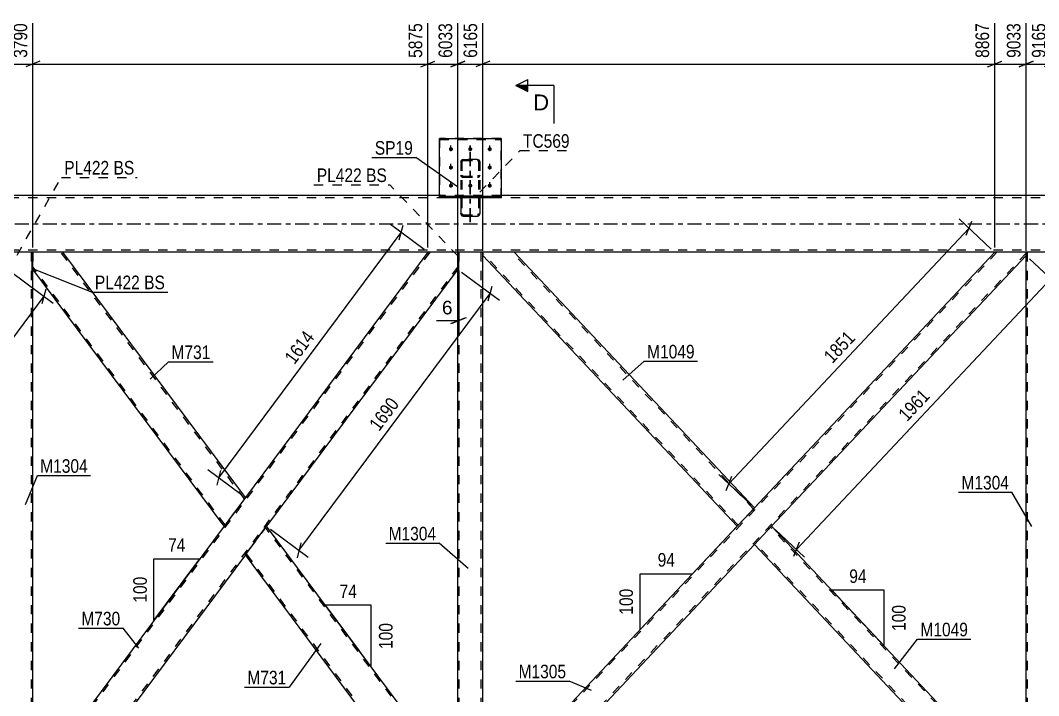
# Model space of a CAD drawing. Header units: millimetres. Extents: x 0 to 1189, y 0 to 841.
# Drawn here: x 200.1 to 415.1, y 509.3 to 651.8 of the extents above; entities that cross this region are included whole.
import ezdxf

# ---------------------------------------------------------------- set-up
doc = ezdxf.new("R2010")
doc.units = ezdxf.units.MM
doc.linetypes.add('DXK_LINE_DOT2', pattern=[3.9198, 1.9599, -1.9599])
doc.linetypes.add('DXK_LINE_DOT3', pattern=[5.9187, 2.979, -0.9799, 0.9799, -0.9799])
doc.styles.add('Arial', font='ARIAL.TTF', dxfattribs={"height": 0.2})
doc.styles.add('Arial Narrow', font='ARIALN.TTF', dxfattribs={"height": 0.2})

# ---------------------------------------------------------------- blocks, each defined once
blk = doc.blocks.new('Part-717048625-3568 - 3498')
at = {"color": 7, "linetype": 'DXK_LINE_DOT2'}
for p, q in [((297.71, 602.84), (292.43, 602.84)), ((292.43, 598.87), (292.43, 602.84)), ((292.75, 487.24), (292.75, 602.84)), ((297.39, 487.24), (297.39, 602.84)), ((297.71, 602.18), (297.71, 602.84)), ((292.43, 487.24), (292.43, 491.21)), ((297.71, 487.24), (297.71, 488.78)), ((297.71, 487.24), (292.43, 487.24))]:
    blk.add_line(p, q, dxfattribs=at)
at = {"color": 2, "linetype": 'Continuous'}
for p, q in [((297.71, 488.78), (297.71, 602.18)), ((292.43, 491.21), (292.43, 598.87))]:
    blk.add_line(p, q, dxfattribs=at)
blk = doc.blocks.new('Part-717048625-3548 - 3498')
at = {"color": 2, "linetype": 'Continuous'}
for p, q in [((209, 602.84), (202.71, 602.84)), ((247.57, 551.07), (209.02, 602.84)), ((243.08, 545.04), (202.71, 599.27)), ((247.17, 550.53), (243.08, 545.04)), ((247.57, 551.07), (247.17, 550.53))]:
    blk.add_line(p, q, dxfattribs=at)
at = {"color": 7, "linetype": 'DXK_LINE_DOT2'}
for p, q in [((202.71, 599.27), (202.71, 602.84)), ((247.37, 550.8), (208.63, 602.84)), ((209.02, 602.84), (209, 602.84)), ((209.02, 602.84), (209, 602.84)), ((243.28, 545.31), (202.71, 599.8)), ((247.54, 551.03), (247.17, 550.53)), ((243.28, 545.31), (243.3, 545.33))]:
    blk.add_line(p, q, dxfattribs=at)
blk = doc.blocks.new('Part-717048625-3553 - 3498')
at = {"color": 7, "linetype": 'DXK_LINE_DOT2'}
for p, q in [((286.51, 602.84), (202.71, 490.28)), ((286.11, 602.84), (286.13, 602.84)), ((286.13, 602.84), (286.11, 602.84)), ((292.43, 602.84), (292.43, 599.27)), ((292.43, 599.8), (208.63, 487.24)), ((247.57, 551.07), (243.08, 545.04)), ((252.06, 545.04), (247.57, 539.01)), ((202.71, 487.24), (202.71, 490.81)), ((208.96, 487.24), (208.23, 487.24))]:
    blk.add_line(p, q, dxfattribs=at)
at = {"color": 2, "linetype": 'Continuous'}
for p, q in [((286.11, 602.84), (247.57, 551.07)), ((292.43, 602.84), (286.13, 602.84)), ((292.43, 599.27), (252.06, 545.04)), ((243.08, 545.04), (202.71, 490.81)), ((247.57, 539.01), (209.02, 487.24)), ((208.23, 487.24), (202.71, 487.24)), ((209.02, 487.24), (208.23, 487.24))]:
    blk.add_line(p, q, dxfattribs=at)
blk = doc.blocks.new('Part-717048625-3558 - 3498')
at = {"color": 7, "linetype": 'DXK_LINE_DOT2'}
for p, q in [((202.71, 602.84), (197.43, 602.84)), ((197.43, 598.87), (197.43, 602.84)), ((197.75, 487.24), (197.75, 602.84)), ((202.39, 487.24), (202.39, 602.84)), ((202.71, 598.87), (202.71, 602.84)), ((197.43, 487.24), (197.43, 491.21)), ((202.71, 487.24), (202.71, 491.21)), ((202.71, 487.24), (197.43, 487.24))]:
    blk.add_line(p, q, dxfattribs=at)
at = {"color": 2, "linetype": 'Continuous'}
for p, q in [((197.43, 491.21), (197.43, 598.87)), ((202.71, 491.21), (202.71, 598.87))]:
    blk.add_line(p, q, dxfattribs=at)
blk = doc.blocks.new('Part-717048625-3628 - 3498')
at = {"color": 2, "linetype": 'Continuous'}
for p, q in [((297.71, 602.18), (297.71, 602.84)), ((351.45, 545.04), (297.71, 602.18)), ((355.07, 548.89), (304.34, 602.84)), ((354.63, 548.43), (351.45, 545.04)), ((354.94, 548.76), (354.63, 548.43)), ((355.07, 548.89), (354.94, 548.76))]:
    blk.add_line(p, q, dxfattribs=at)
at = {"color": 7, "linetype": 'DXK_LINE_DOT2'}
for p, q in [((304.34, 602.84), (297.71, 602.84)), ((351.66, 545.27), (297.71, 602.65)), ((354.85, 548.66), (303.9, 602.84)), ((354.8, 548.61), (354.63, 548.43)), ((354.94, 548.76), (354.85, 548.66)), ((351.66, 545.27), (351.68, 545.29))]:
    blk.add_line(p, q, dxfattribs=at)
blk = doc.blocks.new('Part-717048625-3633 - 3498')
at = {"color": 7, "linetype": 'DXK_LINE_DOT2'}
for p, q in [((406.24, 602.84), (297.71, 487.43)), ((412.43, 602.65), (303.9, 487.24)), ((412.43, 602.84), (405.8, 602.84)), ((355.07, 548.89), (351.45, 545.04)), ((358.69, 545.04), (355.07, 541.19)), ((298.54, 488.78), (297.71, 487.9)), ((297.71, 487.24), (297.71, 487.9)), ((304.34, 487.24), (297.71, 487.24))]:
    blk.add_line(p, q, dxfattribs=at)
at = {"color": 2, "linetype": 'Continuous'}
for p, q in [((405.8, 602.84), (355.07, 548.89)), ((412.43, 602.18), (358.69, 545.04)), ((412.43, 602.18), (412.43, 602.84)), ((351.45, 545.04), (298.54, 488.78)), ((355.07, 541.19), (304.34, 487.24))]:
    blk.add_line(p, q, dxfattribs=at)
blk = doc.blocks.new('Part-717048625-3653 - 3498')
at = {"color": 2, "linetype": 'Continuous'}
for p, q in [((358.69, 545.04), (355.07, 541.19)), ((412.43, 487.9), (358.69, 545.04)), ((405.8, 487.24), (355.07, 541.19)), ((412.43, 487.24), (412.43, 487.9))]:
    blk.add_line(p, q, dxfattribs=at)
at = {"color": 7, "linetype": 'DXK_LINE_DOT2'}
for p, q in [((412.43, 487.43), (358.47, 544.81)), ((355.29, 541.42), (355.31, 541.44)), ((406.24, 487.24), (355.29, 541.42)), ((412.43, 487.24), (405.8, 487.24))]:
    blk.add_line(p, q, dxfattribs=at)
blk = doc.blocks.new('Part-717048625-3658 - 3498')
at = {"color": 2, "linetype": 'Continuous'}
for p, q in [((247.57, 539.01), (252.06, 545.04)), ((292.43, 490.81), (252.06, 545.04)), ((286.11, 487.24), (247.57, 539.01)), ((288.57, 487.24), (286.11, 487.24))]:
    blk.add_line(p, q, dxfattribs=at)
at = {"color": 7, "linetype": 'DXK_LINE_DOT2'}
for p, q in [((292.43, 490.28), (251.86, 544.77)), ((247.77, 539.28), (247.78, 539.3)), ((286.51, 487.24), (247.77, 539.28)), ((292.43, 487.24), (292.43, 490.81)), ((288.57, 487.24), (292.43, 487.24))]:
    blk.add_line(p, q, dxfattribs=at)
blk = doc.blocks.new('Part-717048625-3706 - 3498')
at = {"color": 7, "linetype": 'DXK_LINE_DOT3'}
blk.add_line((295.07, 609.19), (295.07, 623.97), dxfattribs=at)
at = {"color": 7, "linetype": 'DXK_LINE_DOT2'}
for p, q in [((293.11, 622.15), (293.07, 621.98)), ((293.07, 621.98), (293.07, 614.44)), ((293.22, 622.29), (293.11, 622.15)), ((293.37, 622.39), (293.22, 622.29)), ((293.31, 621.98), (293.33, 622.06)), ((293.31, 621.98), (293.31, 611)), ((293.33, 622.06), (293.38, 622.13)), ((293.55, 622.43), (293.37, 622.39)), ((293.38, 622.13), (293.46, 622.18)), ((293.46, 622.18), (293.55, 622.2)), ((293.55, 622.43), (296.59, 622.43)), ((293.55, 622.2), (296.59, 622.2)), ((296.78, 622.39), (296.59, 622.43)), ((296.59, 622.2), (296.69, 622.18)), ((296.69, 622.18), (296.76, 622.13)), ((296.76, 622.13), (296.82, 622.06)), ((296.93, 622.29), (296.78, 622.39)), ((296.82, 622.06), (296.83, 621.98)), ((296.83, 621.98), (296.83, 611)), ((297.04, 622.15), (296.93, 622.29)), ((297.07, 621.98), (297.04, 622.15)), ((297.07, 621.98), (297.07, 614.44)), ((293.07, 619.12), (293.11, 618.95)), ((293.11, 618.95), (293.22, 618.8)), ((293.22, 618.8), (293.37, 618.7)), ((293.33, 619.03), (293.31, 619.12)), ((293.38, 618.96), (293.33, 619.03)), ((293.37, 618.7), (293.55, 618.67)), ((293.46, 618.91), (293.38, 618.96)), ((293.55, 618.89), (293.46, 618.91)), ((293.55, 618.89), (296.59, 618.89)), ((293.55, 618.67), (296.59, 618.67)), ((296.69, 618.91), (296.59, 618.89)), ((296.59, 618.67), (296.78, 618.7)), ((296.76, 618.96), (296.69, 618.91)), ((296.82, 619.03), (296.76, 618.96)), ((296.78, 618.7), (296.93, 618.8)), ((296.83, 619.12), (296.82, 619.03)), ((296.93, 618.8), (297.04, 618.95)), ((297.04, 618.95), (297.07, 619.12)), ((293.07, 614.23), (293.11, 614.43)), ((293.33, 614.33), (293.31, 614.23)), ((293.38, 614.41), (293.33, 614.33)), ((293.37, 614.7), (293.55, 614.74)), ((293.46, 614.47), (293.38, 614.41)), ((293.55, 614.49), (293.46, 614.47)), ((293.55, 614.74), (296.59, 614.74)), ((293.55, 614.49), (296.59, 614.49)), ((296.59, 614.74), (296.78, 614.7)), ((296.69, 614.47), (296.59, 614.49)), ((296.76, 614.41), (296.69, 614.47)), ((296.82, 614.33), (296.76, 614.41)), ((296.83, 614.23), (296.82, 614.33)), ((297.04, 614.43), (297.07, 614.23)), ((293.31, 611), (293.33, 610.9)), ((293.33, 610.9), (293.38, 610.82)), ((293.38, 610.82), (293.46, 610.76)), ((293.46, 610.76), (293.55, 610.74)), ((293.55, 610.74), (296.59, 610.74)), ((296.59, 610.74), (296.69, 610.76)), ((296.69, 610.76), (296.76, 610.82)), ((296.76, 610.82), (296.82, 610.9)), ((296.82, 610.9), (296.83, 611))]:
    blk.add_line(p, q, dxfattribs=at)
at = {"color": 2, "linetype": 'Continuous'}
for p, q in [((293.07, 614.44), (293.07, 611)), ((297.07, 614.44), (297.07, 611)), ((293.11, 610.8), (293.07, 611)), ((297.07, 611), (297.04, 610.8)), ((293.55, 610.49), (293.37, 610.52)), ((293.55, 610.49), (296.59, 610.49)), ((296.78, 610.52), (296.59, 610.49))]:
    blk.add_line(p, q, dxfattribs=at)
at = {"color": 7, "linetype": 'DXK_LINE_DOT2'}
for centre, start, end in [((293.58, 614.25), 114.32, 159.2417), ((296.57, 614.25), 20.7583, 65.68)]:
    blk.add_arc(centre, 0.496, start, end, dxfattribs=at)
at = {"color": 2, "linetype": 'Continuous'}
for centre, start, end in [((293.58, 610.98), 200.7583, 245.68), ((296.57, 610.98), 294.32, 339.2417)]:
    blk.add_arc(centre, 0.496, start, end, dxfattribs=at)
blk = doc.blocks.new('Part-717048625-3713 - 3498')
at = {"color": 7, "linetype": 'DXK_LINE_DOT2'}
for p, q in [((417.71, 602.84), (412.43, 602.84)), ((412.43, 602.18), (412.43, 602.84)), ((412.75, 487.24), (412.75, 602.84)), ((417.39, 487.24), (417.39, 602.84)), ((417.71, 602.18), (417.71, 602.84)), ((412.43, 487.24), (412.43, 487.9)), ((417.71, 487.24), (412.43, 487.24)), ((417.71, 487.24), (417.71, 487.9))]:
    blk.add_line(p, q, dxfattribs=at)
at = {"color": 2, "linetype": 'Continuous'}
for p, q in [((412.43, 487.9), (412.43, 602.18)), ((417.71, 487.9), (417.71, 602.18))]:
    blk.add_line(p, q, dxfattribs=at)
blk = doc.blocks.new('Part-717048625-3722 - 3498')
at = {"color": 2, "linetype": 'Continuous'}
for p, q in [((288.57, 614.44), (288.57, 626.87)), ((288.57, 626.87), (301.57, 626.87)), ((301.57, 626.87), (301.57, 614.44)), ((288.57, 614.66), (301.57, 614.66)), ((288.57, 614.44), (301.57, 614.44))]:
    blk.add_line(p, q, dxfattribs=at)
at = {"color": 7, "linetype": 'DXK_LINE_DOT2'}
blk.add_line((288.57, 626.65), (301.57, 626.65), dxfattribs=at)
blk = doc.blocks.new('Part-717048625-3728 - 3498')
at = {"color": 7, "linetype": 'DXK_LINE_DOT3'}
blk.add_line((295.07, 623.97), (295.07, 609.19), dxfattribs=at)
at = {"color": 7, "linetype": 'DXK_LINE_DOT2'}
for p, q in [((293.07, 621.98), (293.11, 622.15)), ((293.07, 621.98), (293.07, 611)), ((293.11, 622.15), (293.22, 622.29)), ((293.22, 622.29), (293.37, 622.39)), ((293.33, 622.06), (293.31, 621.98)), ((293.31, 621.98), (293.31, 611)), ((293.38, 622.13), (293.33, 622.06)), ((293.37, 622.39), (293.55, 622.43)), ((293.46, 622.18), (293.38, 622.13)), ((293.55, 622.2), (293.46, 622.18)), ((296.59, 622.43), (293.55, 622.43)), ((293.55, 622.2), (296.59, 622.2)), ((296.59, 622.43), (296.78, 622.39)), ((296.69, 622.18), (296.59, 622.2)), ((296.76, 622.13), (296.69, 622.18)), ((296.82, 622.06), (296.76, 622.13)), ((296.78, 622.39), (296.93, 622.29)), ((296.83, 621.98), (296.82, 622.06)), ((296.83, 621.98), (296.83, 611)), ((296.93, 622.29), (297.04, 622.15)), ((297.04, 622.15), (297.07, 621.98)), ((297.07, 621.98), (297.07, 611)), ((293.11, 618.95), (293.07, 619.12)), ((293.22, 618.8), (293.11, 618.95)), ((293.37, 618.7), (293.22, 618.8)), ((293.31, 619.12), (293.33, 619.03)), ((293.33, 619.03), (293.38, 618.96)), ((293.55, 618.67), (293.37, 618.7)), ((293.38, 618.96), (293.46, 618.91)), ((293.46, 618.91), (293.55, 618.89)), ((293.55, 618.89), (296.59, 618.89)), ((293.55, 618.67), (296.59, 618.67)), ((296.59, 618.89), (296.69, 618.91)), ((296.78, 618.7), (296.59, 618.67)), ((296.69, 618.91), (296.76, 618.96)), ((296.76, 618.96), (296.82, 619.03)), ((296.93, 618.8), (296.78, 618.7)), ((296.82, 619.03), (296.83, 619.12)), ((297.04, 618.95), (296.93, 618.8)), ((297.07, 619.12), (297.04, 618.95)), ((293.11, 614.43), (293.07, 614.23)), ((293.31, 614.23), (293.33, 614.33)), ((293.33, 614.33), (293.38, 614.41)), ((293.55, 614.74), (293.37, 614.7)), ((293.38, 614.41), (293.46, 614.47)), ((293.46, 614.47), (293.55, 614.49)), ((293.55, 614.74), (296.59, 614.74)), ((293.55, 614.49), (296.59, 614.49)), ((296.78, 614.7), (296.59, 614.74)), ((296.59, 614.49), (296.69, 614.47)), ((296.69, 614.47), (296.76, 614.41)), ((296.76, 614.41), (296.82, 614.33)), ((296.82, 614.33), (296.83, 614.23)), ((297.07, 614.23), (297.04, 614.43)), ((293.07, 611), (293.11, 610.8)), ((293.33, 610.9), (293.31, 611)), ((293.38, 610.82), (293.33, 610.9)), ((293.46, 610.76), (293.38, 610.82)), ((293.55, 610.74), (293.46, 610.76)), ((293.55, 610.74), (296.59, 610.74)), ((296.69, 610.76), (296.59, 610.74)), ((296.76, 610.82), (296.69, 610.76)), ((296.82, 610.9), (296.76, 610.82)), ((296.83, 611), (296.82, 610.9)), ((297.04, 610.8), (297.07, 611)), ((293.37, 610.53), (293.55, 610.49)), ((293.55, 610.49), (296.59, 610.49)), ((296.59, 610.49), (296.78, 610.53))]:
    blk.add_line(p, q, dxfattribs=at)
for centre, start, end in [((293.58, 614.25), 114.32, 159.2417), ((296.57, 614.25), 20.7583, 65.68), ((293.58, 610.98), 200.7583, 245.68), ((296.57, 610.98), 294.32, 339.2417)]:
    blk.add_arc(centre, 0.496, start, end, dxfattribs=at)
blk = doc.blocks.new('Part-717048625-3781 - 3498')
at = {"color": 7, "linetype": 'DXK_LINE_DOT2'}
for p, q in [((674.07, 614.36), (86.43, 614.36)), ((301.57, 614.84), (288.57, 614.84)), ((674.07, 603.32), (86.43, 603.32)), ((292.67, 602.84), (191.13, 602.84)), ((209, 602.84), (202.47, 602.84))]:
    blk.add_line(p, q, dxfattribs=at)
at = {"color": 2, "linetype": 'Continuous'}
for p, q in [((288.57, 614.84), (159.07, 614.84)), ((528.57, 614.84), (301.57, 614.84)), ((202.47, 602.84), (197.67, 602.84)), ((286.13, 602.84), (209, 602.84)), ((674.07, 602.84), (292.67, 602.84))]:
    blk.add_line(p, q, dxfattribs=at)
at = {"color": 7, "linetype": 'DXK_LINE_DOT3'}
blk.add_line((86.43, 608.84), (674.07, 608.84), dxfattribs=at)
blk = doc.blocks.new('Part-717048625-3801 - 3498')
at = {"color": 7, "linetype": 'DXK_LINE_DOT2'}
for p, q in [((202.47, 602.84), (202.71, 602.84)), ((202.47, 602.84), (202.47, 598.87)), ((202.71, 602.84), (202.71, 598.87)), ((202.47, 598.87), (202.71, 598.87))]:
    blk.add_line(p, q, dxfattribs=at)
blk = doc.blocks.new('Part-717048625-3805 - 3498')
at = {"color": 7, "linetype": 'DXK_LINE_DOT2'}
for p, q in [((301.57, 626.87), (288.57, 626.87)), ((288.57, 626.87), (288.57, 614.44)), ((288.57, 626.65), (301.57, 626.65)), ((301.57, 614.44), (301.57, 626.87)), ((288.57, 614.66), (301.57, 614.66)), ((288.57, 614.44), (301.57, 614.44))]:
    blk.add_line(p, q, dxfattribs=at)
blk = doc.blocks.new('Bolt-717048625-3817 - 3498')
at = {"color": 1, "linetype": 'DXK_LINE_DOT2'}
for p, q in [((290.97, 624.22), (290.97, 625.36)), ((295.09, 624.22), (295.09, 625.36)), ((299.17, 624.22), (299.17, 625.36)), ((290.97, 620.35), (290.97, 621.49)), ((299.17, 620.35), (299.17, 621.49)), ((290.97, 616.52), (290.97, 617.65)), ((295.09, 616.52), (295.09, 617.65)), ((299.17, 616.52), (299.17, 617.65))]:
    blk.add_line(p, q, dxfattribs=at)
blk = doc.blocks.new('Bolt-717048625-3837 - 3498')
at = {"linetype": 'Continuous'}
for points in [[(290.97, 624.2), (290.88, 624.21), (290.8, 624.24), (290.72, 624.28), (290.65, 624.34), (290.59, 624.41), (290.56, 624.49), (290.54, 624.58), (290.54, 624.66), (290.56, 624.75), (290.59, 624.83), (290.65, 624.89), (290.72, 624.95), (290.8, 625), (290.88, 625.02), (290.97, 625.03), (291.07, 625.02), (291.15, 625), (291.23, 624.95), (291.3, 624.89), (291.36, 624.83), (291.39, 624.75), (291.41, 624.66), (291.41, 624.58), (291.39, 624.49), (291.36, 624.41), (291.3, 624.34), (291.23, 624.28), (291.15, 624.24), (291.07, 624.21)], [(295.05, 624.2), (294.96, 624.21), (294.88, 624.24), (294.8, 624.28), (294.73, 624.34), (294.67, 624.41), (294.64, 624.49), (294.62, 624.58), (294.62, 624.66), (294.64, 624.75), (294.67, 624.83), (294.73, 624.89), (294.8, 624.95), (294.88, 625), (294.96, 625.02), (295.05, 625.03), (295.15, 625.02), (295.23, 625), (295.31, 624.95), (295.38, 624.89), (295.44, 624.83), (295.47, 624.75), (295.49, 624.66), (295.49, 624.58), (295.47, 624.49), (295.44, 624.41), (295.38, 624.34), (295.31, 624.28), (295.23, 624.24), (295.15, 624.21)], [(299.17, 624.2), (299.08, 624.21), (299, 624.24), (298.92, 624.28), (298.85, 624.34), (298.79, 624.41), (298.76, 624.49), (298.74, 624.58), (298.74, 624.66), (298.76, 624.75), (298.79, 624.83), (298.85, 624.89), (298.92, 624.95), (299, 625), (299.08, 625.02), (299.17, 625.03), (299.27, 625.02), (299.35, 625), (299.43, 624.95), (299.5, 624.89), (299.56, 624.83), (299.59, 624.75), (299.61, 624.66), (299.61, 624.58), (299.59, 624.49), (299.56, 624.41), (299.5, 624.34), (299.43, 624.28), (299.35, 624.24), (299.27, 624.21)], [(290.97, 620.33), (290.88, 620.34), (290.8, 620.37), (290.72, 620.41), (290.65, 620.47), (290.59, 620.54), (290.56, 620.62), (290.54, 620.7), (290.54, 620.79), (290.56, 620.87), (290.59, 620.95), (290.65, 621.02), (290.72, 621.08), (290.8, 621.12), (290.88, 621.15), (290.97, 621.16), (291.07, 621.15), (291.15, 621.12), (291.23, 621.08), (291.3, 621.02), (291.36, 620.95), (291.39, 620.87), (291.41, 620.79), (291.41, 620.7), (291.39, 620.62), (291.36, 620.54), (291.3, 620.47), (291.23, 620.41), (291.15, 620.37), (291.07, 620.34)], [(299.17, 620.33), (299.08, 620.34), (299, 620.37), (298.92, 620.41), (298.85, 620.47), (298.79, 620.54), (298.76, 620.62), (298.74, 620.7), (298.74, 620.79), (298.76, 620.87), (298.79, 620.95), (298.85, 621.02), (298.92, 621.08), (299, 621.12), (299.08, 621.15), (299.17, 621.16), (299.27, 621.15), (299.35, 621.12), (299.43, 621.08), (299.5, 621.02), (299.56, 620.95), (299.59, 620.87), (299.61, 620.79), (299.61, 620.7), (299.59, 620.62), (299.56, 620.54), (299.5, 620.47), (299.43, 620.41), (299.35, 620.37), (299.27, 620.34)], [(290.97, 616.5), (290.88, 616.51), (290.8, 616.54), (290.72, 616.58), (290.65, 616.64), (290.59, 616.71), (290.56, 616.79), (290.54, 616.87), (290.54, 616.96), (290.56, 617.04), (290.59, 617.12), (290.65, 617.19), (290.72, 617.25), (290.8, 617.29), (290.88, 617.32), (290.97, 617.33), (291.07, 617.32), (291.15, 617.29), (291.23, 617.25), (291.3, 617.19), (291.36, 617.12), (291.39, 617.04), (291.41, 616.96), (291.41, 616.87), (291.39, 616.79), (291.36, 616.71), (291.3, 616.64), (291.23, 616.58), (291.15, 616.54), (291.07, 616.51)], [(295.05, 616.5), (294.96, 616.51), (294.88, 616.54), (294.8, 616.58), (294.73, 616.64), (294.67, 616.71), (294.64, 616.79), (294.62, 616.87), (294.62, 616.96), (294.64, 617.04), (294.67, 617.12), (294.73, 617.19), (294.8, 617.25), (294.88, 617.29), (294.96, 617.32), (295.05, 617.33), (295.15, 617.32), (295.23, 617.29), (295.31, 617.25), (295.38, 617.19), (295.44, 617.12), (295.47, 617.04), (295.49, 616.96), (295.49, 616.87), (295.47, 616.79), (295.44, 616.71), (295.38, 616.64), (295.31, 616.58), (295.23, 616.54), (295.15, 616.51)], [(299.17, 616.5), (299.08, 616.51), (299, 616.54), (298.92, 616.58), (298.85, 616.64), (298.79, 616.71), (298.76, 616.79), (298.74, 616.87), (298.74, 616.96), (298.76, 617.04), (298.79, 617.12), (298.85, 617.19), (298.92, 617.25), (299, 617.29), (299.08, 617.32), (299.17, 617.33), (299.27, 617.32), (299.35, 617.29), (299.43, 617.25), (299.5, 617.19), (299.56, 617.12), (299.59, 617.04), (299.61, 616.96), (299.61, 616.87), (299.59, 616.79), (299.56, 616.71), (299.5, 616.64), (299.43, 616.58), (299.35, 616.54), (299.27, 616.51)]]:
    blk.add_hatch(color=1, dxfattribs=at).paths.add_polyline_path(points)
at = {"color": 1, "linetype": 'Continuous'}
for p, q in [((290.97, 624.22), (290.97, 625.36)), ((295.05, 624.22), (295.05, 625.36)), ((299.17, 624.22), (299.17, 625.36)), ((290.97, 620.35), (290.97, 621.49)), ((299.17, 620.35), (299.17, 621.49)), ((290.97, 616.52), (290.97, 617.65)), ((295.05, 616.52), (295.05, 617.65)), ((299.17, 616.52), (299.17, 617.65))]:
    blk.add_line(p, q, dxfattribs=at)
blk = doc.blocks.new('Part-717048625-3886 - 3498')
at = {"color": 2, "linetype": 'Continuous'}
for p, q in [((202.71, 602.84), (202.47, 602.84)), ((202.47, 602.84), (202.47, 598.87)), ((202.71, 598.87), (202.71, 602.84)), ((202.47, 598.87), (202.71, 598.87))]:
    blk.add_line(p, q, dxfattribs=at)
blk = doc.blocks.new('Part-717048625-3941 - 3498')
at = {"color": 2, "linetype": 'Continuous'}
for p, q in [((292.67, 602.84), (292.43, 602.84)), ((292.43, 602.84), (292.43, 598.87)), ((292.67, 598.87), (292.67, 602.84)), ((292.43, 598.87), (292.67, 598.87))]:
    blk.add_line(p, q, dxfattribs=at)
blk = doc.blocks.new('Part-717048625-3946 - 3498')
at = {"color": 7, "linetype": 'DXK_LINE_DOT2'}
for p, q in [((292.43, 602.84), (292.67, 602.84)), ((292.43, 602.84), (292.43, 598.87)), ((292.67, 602.84), (292.67, 598.87)), ((292.43, 598.87), (292.67, 598.87))]:
    blk.add_line(p, q, dxfattribs=at)
blk = doc.blocks.new('StraightDimension-717048625-8181 - 3498')
at = {"color": 7, "linetype": 'Continuous'}
for p, q in [((191.11, 603.84), (191.11, 651.19)), ((202.71, 603.84), (202.71, 651.19)), ((189.61, 641.98), (192.61, 643.18)), ((204.21, 643.18), (201.21, 641.98)), ((191.11, 642.58), (202.71, 642.58))]:
    blk.add_line(p, q, dxfattribs=at)
at = {"color": 0, "linetype": 'Continuous'}
blk.add_wipeout([(202.11, 651.79), (197.91, 651.79), (197.91, 643.28), (202.11, 643.28)], dxfattribs=at)
at = {"color": 3, "linetype": 'Continuous', "style": 'Arial Narrow'}
blk.add_text('3790', height=2.863, rotation=90.0002, dxfattribs=at).set_placement((201.51, 643.88))
blk = doc.blocks.new('StraightDimension-717048625-4853 - 3498')
at = {"color": 7, "linetype": 'Continuous'}
for p, q in [((405.07, 603.53), (398.29, 609.9)), ((399.78, 606.44), (400.96, 609.45)), ((349.64, 554), (400.37, 607.95)), ((354.34, 549.58), (347.56, 555.95)), ((350.23, 555.51), (349.05, 552.5))]:
    blk.add_line(p, q, dxfattribs=at)
at = {"color": 0}
blk.add_wipeout([(377.37, 584.59), (374.31, 587.47), (368.48, 581.27), (371.54, 578.39)], dxfattribs=at)
at = {"color": 3, "style": 'Arial Narrow'}
blk.add_text('1851', height=2.863, rotation=46.7591, dxfattribs=at).set_placement((371.52, 579.24))
blk = doc.blocks.new('AngleDimension-717048625-13627 - 3498')
at = {"color": 7, "linetype": 'Continuous'}
for p, q in [((271.65, 518.73), (264.47, 528.36)), ((274.15, 528.36), (264.47, 528.36)), ((274.15, 515.37), (264.47, 528.36)), ((274.15, 515.37), (274.15, 528.36))]:
    blk.add_line(p, q, dxfattribs=at)
at = {"color": 0}
for points in [[(271.74, 529.26), (271.74, 533.46), (266.88, 533.46), (266.88, 529.26)], [(279.25, 525.21), (275.05, 525.21), (275.05, 518.52), (279.25, 518.52)]]:
    blk.add_wipeout(points, dxfattribs=at)
at = {"color": 3, "style": 'Arial Narrow'}
blk.add_text('74', height=2.863, dxfattribs=at).set_placement((267.48, 529.86))
blk.add_text('100', height=2.863, rotation=90.0002, dxfattribs=at).set_placement((278.65, 519.12))
blk = doc.blocks.new('AngleDimension-717048625-13641 - 3498')
at = {"color": 7, "linetype": 'Continuous'}
for p, q in [((373.13, 529.69), (371.37, 531.56)), ((382.47, 531.56), (371.37, 531.56)), ((382.47, 519.76), (371.37, 531.56)), ((382.47, 519.76), (382.47, 531.56))]:
    blk.add_line(p, q, dxfattribs=at)
at = {"color": 0}
for points in [[(379.35, 532.46), (379.35, 536.66), (374.49, 536.66), (374.49, 532.46)], [(387.57, 529), (383.37, 529), (383.37, 522.32), (387.57, 522.32)]]:
    blk.add_wipeout(points, dxfattribs=at)
at = {"color": 3, "style": 'Arial Narrow'}
blk.add_text('94', height=2.863, dxfattribs=at).set_placement((375.09, 533.06))
blk.add_text('100', height=2.863, rotation=90.0002, dxfattribs=at).set_placement((386.97, 522.92))
blk = doc.blocks.new('StraightDimension-717048625-4032 - 3498')
at = {"color": 7, "linetype": 'Continuous'}
for p, q in [((413.16, 601.49), (419.39, 595.63)), ((417.05, 595.77), (418.23, 598.78)), ((363.91, 540.14), (417.64, 597.28)), ((359.42, 544.35), (365.65, 538.49)), ((364.5, 541.64), (363.31, 538.63))]:
    blk.add_line(p, q, dxfattribs=at)
at = {"color": 0}
blk.add_wipeout([(393.14, 572.32), (390.08, 575.2), (384.25, 569), (387.31, 566.12)], dxfattribs=at)
at = {"color": 3, "style": 'Arial Narrow'}
blk.add_text('1961', height=2.863, rotation=46.7591, dxfattribs=at).set_placement((387.28, 566.97))
blk = doc.blocks.new('StraightDimension-717048625-4087 - 3498')
at = {"color": 7, "linetype": 'Continuous'}
for p, q in [((285.31, 603.44), (278.2, 608.73)), ((280.07, 605.47), (280.9, 608.59)), ((241.94, 555.26), (280.49, 607.03)), ((246.77, 551.67), (239.66, 556.96)), ((242.36, 556.82), (241.53, 553.7))]:
    blk.add_line(p, q, dxfattribs=at)
at = {"color": 0}
blk.add_wipeout([(263.15, 585.01), (259.78, 587.51), (254.7, 580.69), (258.07, 578.18)], dxfattribs=at)
at = {"color": 3, "style": 'Arial Narrow'}
blk.add_text('1614', height=2.863, rotation=53.3309, dxfattribs=at).set_placement((257.95, 579.02))
blk = doc.blocks.new('StraightDimension-717048625-4117 - 3498')
at = {"color": 7, "linetype": 'Continuous'}
for p, q in [((198.23, 598.67), (207, 592.14)), ((164.71, 539.35), (205.08, 593.57)), ((204.66, 592.01), (205.49, 595.13)), ((157.86, 544.44), (166.63, 537.91)), ((165.12, 540.91), (164.29, 537.78))]:
    blk.add_line(p, q, dxfattribs=at)
at = {"color": 0}
blk.add_wipeout([(186.83, 570.32), (183.46, 572.83), (178.38, 566), (181.75, 563.49)], dxfattribs=at)
at = {"color": 3, "style": 'Arial Narrow'}
blk.add_text('1690', height=2.863, rotation=53.3309, dxfattribs=at).set_placement((181.63, 564.33))
blk = doc.blocks.new('StraightDimension-717048625-4639 - 3498')
at = {"color": 7, "linetype": 'Continuous'}
for p, q in [((293.23, 598.67), (301.2, 592.73)), ((298.86, 592.61), (299.69, 595.73)), ((258.9, 539.94), (299.28, 594.17)), ((252.86, 544.44), (260.83, 538.51)), ((259.32, 541.5), (258.49, 538.38))]:
    blk.add_line(p, q, dxfattribs=at)
at = {"color": 0}
blk.add_wipeout([(281.03, 570.92), (277.66, 573.43), (272.58, 566.6), (275.95, 564.09)], dxfattribs=at)
at = {"color": 3, "style": 'Arial Narrow'}
blk.add_text('1690', height=2.863, rotation=53.3309, dxfattribs=at).set_placement((275.82, 564.93))
blk = doc.blocks.new('AngleDimension-717048625-4691 - 3498')
at = {"color": 7, "linetype": 'Continuous'}
for p, q in [((364.8, 559.24), (342.01, 535.01)), ((330.91, 535.01), (342.01, 535.01)), ((330.91, 523.21), (342.01, 535.01)), ((330.91, 523.21), (330.91, 535.01))]:
    blk.add_line(p, q, dxfattribs=at)
at = {"color": 0}
for points in [[(338.89, 535.91), (338.89, 540.11), (334.03, 540.11), (334.03, 535.91)], [(330.01, 532.45), (325.81, 532.45), (325.81, 525.76), (330.01, 525.76)]]:
    blk.add_wipeout(points, dxfattribs=at)
at = {"color": 3, "style": 'Arial Narrow'}
blk.add_text('94', height=2.863, dxfattribs=at).set_placement((334.63, 536.51))
blk.add_text('100', height=2.863, rotation=90.0002, dxfattribs=at).set_placement((329.41, 526.36))
blk = doc.blocks.new('StraightDimension-717048625-8175 - 3498')
at = {"color": 7, "linetype": 'Continuous'}
for p, q in [((412.43, 603.18), (412.43, 651.19)), ((417.71, 603.18), (417.71, 651.19)), ((410.93, 641.98), (413.93, 643.18)), ((419.21, 643.18), (416.21, 641.98)), ((412.43, 642.58), (417.71, 642.58))]:
    blk.add_line(p, q, dxfattribs=at)
at = {"color": 0, "linetype": 'Continuous'}
blk.add_wipeout([(417.11, 651.79), (412.91, 651.79), (412.91, 643.28), (417.11, 643.28)], dxfattribs=at)
at = {"color": 3, "linetype": 'Continuous', "style": 'Arial Narrow'}
blk.add_text('9165', height=2.863, rotation=90.0002, dxfattribs=at).set_placement((416.51, 643.88))
blk = doc.blocks.new('StraightDimension-717048625-8176 - 3498')
at = {"color": 7, "linetype": 'Continuous'}
for p, q in [((405.8, 603.84), (405.8, 651.19)), ((412.43, 603.18), (412.43, 651.19)), ((404.3, 641.98), (407.3, 643.18)), ((413.93, 643.18), (410.93, 641.98)), ((405.8, 642.58), (412.43, 642.58))]:
    blk.add_line(p, q, dxfattribs=at)
at = {"color": 0, "linetype": 'Continuous'}
blk.add_wipeout([(411.83, 651.79), (407.63, 651.79), (407.63, 643.28), (411.83, 643.28)], dxfattribs=at)
at = {"color": 3, "linetype": 'Continuous', "style": 'Arial Narrow'}
blk.add_text('9033', height=2.863, rotation=90.0002, dxfattribs=at).set_placement((411.23, 643.88))
blk = doc.blocks.new('StraightDimension-717048625-8177 - 3498')
at = {"color": 7, "linetype": 'Continuous'}
for p, q in [((297.71, 603.18), (297.71, 651.19)), ((405.8, 603.84), (405.8, 651.19)), ((299.21, 643.18), (296.21, 641.98)), ((404.3, 641.98), (407.3, 643.18)), ((297.71, 642.58), (405.8, 642.58))]:
    blk.add_line(p, q, dxfattribs=at)
at = {"color": 0, "linetype": 'Continuous'}
blk.add_wipeout([(405.2, 651.79), (401, 651.79), (401, 643.28), (405.2, 643.28)], dxfattribs=at)
at = {"color": 3, "linetype": 'Continuous', "style": 'Arial Narrow'}
blk.add_text('8867', height=2.863, rotation=90.0002, dxfattribs=at).set_placement((404.6, 643.88))
blk = doc.blocks.new('StraightDimension-717048625-8178 - 3498')
at = {"color": 7, "linetype": 'Continuous'}
for p, q in [((292.43, 600.27), (292.43, 651.19)), ((297.71, 603.18), (297.71, 651.19)), ((290.93, 641.98), (293.93, 643.18)), ((299.21, 643.18), (296.21, 641.98)), ((292.43, 642.58), (297.71, 642.58))]:
    blk.add_line(p, q, dxfattribs=at)
at = {"color": 0, "linetype": 'Continuous'}
blk.add_wipeout([(297.11, 651.79), (292.91, 651.79), (292.91, 643.28), (297.11, 643.28)], dxfattribs=at)
at = {"color": 3, "linetype": 'Continuous', "style": 'Arial Narrow'}
blk.add_text('6165', height=2.863, rotation=90.0002, dxfattribs=at).set_placement((296.51, 643.88))
blk = doc.blocks.new('StraightDimension-717048625-8179 - 3498')
at = {"color": 7, "linetype": 'Continuous'}
for p, q in [((286.11, 603.84), (286.11, 651.19)), ((292.43, 600.27), (292.43, 651.19)), ((284.61, 641.98), (287.61, 643.18)), ((293.93, 643.18), (290.93, 641.98)), ((286.11, 642.58), (292.43, 642.58))]:
    blk.add_line(p, q, dxfattribs=at)
at = {"color": 0, "linetype": 'Continuous'}
blk.add_wipeout([(291.83, 651.79), (287.63, 651.79), (287.63, 643.28), (291.83, 643.28)], dxfattribs=at)
at = {"color": 3, "linetype": 'Continuous', "style": 'Arial Narrow'}
blk.add_text('6033', height=2.863, rotation=90.0002, dxfattribs=at).set_placement((291.23, 643.88))
blk = doc.blocks.new('StraightDimension-717048625-8180 - 3498')
at = {"color": 7, "linetype": 'Continuous'}
for p, q in [((202.71, 603.84), (202.71, 651.19)), ((286.11, 603.84), (286.11, 651.19)), ((204.21, 643.18), (201.21, 641.98)), ((284.61, 641.98), (287.61, 643.18)), ((202.71, 642.58), (286.11, 642.58))]:
    blk.add_line(p, q, dxfattribs=at)
at = {"color": 0, "linetype": 'Continuous'}
blk.add_wipeout([(285.51, 651.79), (281.31, 651.79), (281.31, 643.28), (285.51, 643.28)], dxfattribs=at)
at = {"color": 3, "linetype": 'Continuous', "style": 'Arial Narrow'}
blk.add_text('5875', height=2.863, rotation=90.0002, dxfattribs=at).set_placement((284.91, 643.88))
blk = doc.blocks.new('StraightDimension-717048625-13564 - 3498')
at = {"color": 7, "linetype": 'Continuous'}
for p, q in [((157.86, 545.64), (165.39, 551.25)), ((164.48, 548.7), (161.73, 550.39)), ((163.11, 549.54), (203.48, 495.32)), ((198.23, 491.41), (205.76, 497.02)), ((202.1, 496.16), (204.86, 494.47))]:
    blk.add_line(p, q, dxfattribs=at)
at = {"color": 0}
blk.add_wipeout([(186.44, 519.47), (189.81, 521.97), (184.72, 528.8), (181.35, 526.29)], dxfattribs=at)
at = {"color": 3, "style": 'Arial Narrow'}
blk.add_text('1690', height=2.863, rotation=-53.3309, dxfattribs=at).set_placement((182.19, 526.17))
blk = doc.blocks.new('AngleDimension-717048625-13613 - 3498')
at = {"color": 7, "linetype": 'Continuous'}
for p, q in [((228.27, 538.14), (237.94, 538.14)), ((228.27, 525.14), (237.94, 538.14)), ((228.27, 525.14), (228.27, 538.14)), ((230.91, 528.69), (237.94, 538.14))]:
    blk.add_line(p, q, dxfattribs=at)
at = {"color": 0}
for points in [[(235.53, 539.04), (235.53, 543.24), (230.67, 543.24), (230.67, 539.04)], [(227.37, 534.98), (223.17, 534.98), (223.17, 528.3), (227.37, 528.3)]]:
    blk.add_wipeout(points, dxfattribs=at)
at = {"color": 3, "style": 'Arial Narrow'}
blk.add_text('74', height=2.863, dxfattribs=at).set_placement((231.27, 539.64))
blk.add_text('100', height=2.863, rotation=90.0002, dxfattribs=at).set_placement((226.77, 528.9))
blk = doc.blocks.new('StraightDimension-717048625-17798 - 3498')
at = {"color": 7, "linetype": 'Continuous'}
for p, q in [((292.43, 597.87), (292.43, 585.99)), ((292.67, 597.87), (292.67, 585.99)), ((290.93, 587.79), (293.93, 588.99)), ((294.17, 588.99), (291.17, 587.79)), ((292.43, 588.39), (292.67, 588.39))]:
    blk.add_line(p, q, dxfattribs=at)
at = {"color": 0}
blk.add_wipeout([(291.9, 589.14), (291.9, 593.34), (288.48, 593.34), (288.48, 589.14)], dxfattribs=at)
at = {"color": 7, "linetype": 'Continuous'}
blk.add_line((292.43, 588.39), (287.96, 588.39), dxfattribs=at)
blk.add_line((292.43, 588.39), (287.96, 588.39), dxfattribs=at)
at = {"color": 3, "style": 'Arial'}
blk.add_text('6', height=2.87, dxfattribs=at).set_placement((289.08, 589.74))
blk = doc.blocks.new('Mark-717048625-3649 - 3498')
at = {"color": 0}
blk.add_wipeout([(400.16, 521.8), (400.16, 524.8), (390.11, 524.8), (390.11, 521.8)], dxfattribs=at)
blk.add_wipeout([(400.16, 521.8), (400.16, 524.8), (390.11, 524.8), (390.11, 521.8)], dxfattribs=at)
at = {"color": 30, "linetype": 'Continuous'}
for p, q in [((384.63, 514.94), (389.51, 521.2)), ((389.51, 521.2), (400.76, 521.2))]:
    blk.add_line(p, q, dxfattribs=at)
at = {"color": 3, "style": 'Arial Narrow'}
blk.add_text('M1049', height=2.863, dxfattribs=at).set_placement((390.11, 521.8))
blk = doc.blocks.new('Mark-717048625-3544 - 3498')
at = {"color": 0}
blk.add_wipeout([(240.2, 580.32), (240.2, 583.32), (231.97, 583.32), (231.97, 580.32)], dxfattribs=at)
blk.add_wipeout([(240.2, 580.32), (240.2, 583.32), (231.97, 583.32), (231.97, 580.32)], dxfattribs=at)
at = {"color": 30, "linetype": 'Continuous'}
for p, q in [((227.46, 576.06), (231.37, 579.72)), ((231.37, 579.72), (240.8, 579.72))]:
    blk.add_line(p, q, dxfattribs=at)
at = {"color": 3, "style": 'Arial Narrow'}
blk.add_text('M731', height=2.863, dxfattribs=at).set_placement((231.97, 580.32))
blk = doc.blocks.new('Mark-717048625-3654 - 3498')
at = {"color": 0}
blk.add_wipeout([(256.22, 511.66), (256.22, 514.66), (248, 514.66), (248, 511.66)], dxfattribs=at)
blk.add_wipeout([(256.22, 511.66), (256.22, 514.66), (248, 514.66), (248, 511.66)], dxfattribs=at)
at = {"color": 30, "linetype": 'Continuous'}
for p in [(263.54, 520.29), (247.4, 511.06)]:
    blk.add_line(p, (256.82, 511.06), dxfattribs=at)
at = {"color": 3, "style": 'Arial Narrow'}
blk.add_text('M731', height=2.863, dxfattribs=at).set_placement((248, 511.66))
blk = doc.blocks.new('Mark-717048625-3629 - 3498')
at = {"color": 0}
blk.add_wipeout([(315.31, 512.94), (315.31, 515.94), (305.26, 515.94), (305.26, 512.94)], dxfattribs=at)
blk.add_wipeout([(315.31, 512.94), (315.31, 515.94), (305.26, 515.94), (305.26, 512.94)], dxfattribs=at)
at = {"color": 30, "linetype": 'Continuous'}
for p in [(304.66, 512.34), (320.66, 510.37)]:
    blk.add_line(p, (315.91, 512.34), dxfattribs=at)
at = {"color": 3, "style": 'Arial Narrow'}
blk.add_text('M1305', height=2.863, dxfattribs=at).set_placement((305.26, 512.94))
blk = doc.blocks.new('Mark-717048625-3549 - 3498')
at = {"color": 0}
blk.add_wipeout([(221.17, 524.11), (221.17, 527.11), (212.94, 527.11), (212.94, 524.11)], dxfattribs=at)
blk.add_wipeout([(221.17, 524.11), (221.17, 527.11), (212.94, 527.11), (212.94, 524.11)], dxfattribs=at)
at = {"color": 30, "linetype": 'Continuous'}
for p in [(212.34, 523.51), (225.1, 519.27)]:
    blk.add_line(p, (221.77, 523.51), dxfattribs=at)
at = {"color": 3, "style": 'Arial Narrow'}
blk.add_text('M730', height=2.863, dxfattribs=at).set_placement((212.94, 524.11))
blk = doc.blocks.new('Mark-717048625-3554 - 3498')
at = {"color": 0}
blk.add_wipeout([(214.31, 556.31), (214.31, 559.31), (204.26, 559.31), (204.26, 556.31)], dxfattribs=at)
blk.add_wipeout([(214.31, 556.31), (214.31, 559.31), (204.26, 559.31), (204.26, 556.31)], dxfattribs=at)
at = {"color": 30, "linetype": 'Continuous'}
for p, q in [((201.17, 549.63), (203.66, 555.71)), ((203.66, 555.71), (214.91, 555.71))]:
    blk.add_line(p, q, dxfattribs=at)
at = {"color": 3, "style": 'Arial Narrow'}
blk.add_text('M1304', height=2.863, dxfattribs=at).set_placement((204.26, 556.31))
blk = doc.blocks.new('Mark-717048625-3709 - 3498')
at = {"color": 0}
blk.add_wipeout([(408.82, 552.79), (408.82, 555.79), (398.77, 555.79), (398.77, 552.79)], dxfattribs=at)
blk.add_wipeout([(408.82, 552.79), (408.82, 555.79), (398.77, 555.79), (398.77, 552.79)], dxfattribs=at)
at = {"color": 30, "linetype": 'Continuous'}
for p in [(398.17, 552.19), (413.66, 544.97)]:
    blk.add_line(p, (409.42, 552.19), dxfattribs=at)
at = {"color": 3, "style": 'Arial Narrow'}
blk.add_text('M1304', height=2.863, dxfattribs=at).set_placement((398.77, 552.79))
blk = doc.blocks.new('Mark-717048625-3564 - 3498')
at = {"color": 0}
blk.add_wipeout([(287.88, 542.04), (287.88, 545.04), (277.82, 545.04), (277.82, 542.04)], dxfattribs=at)
blk.add_wipeout([(287.88, 542.04), (287.88, 545.04), (277.82, 545.04), (277.82, 542.04)], dxfattribs=at)
at = {"color": 30, "linetype": 'Continuous'}
for p in [(277.22, 541.44), (294.6, 536.09)]:
    blk.add_line(p, (288.48, 541.44), dxfattribs=at)
at = {"color": 3, "style": 'Arial Narrow'}
blk.add_text('M1304', height=2.863, dxfattribs=at).set_placement((277.82, 542.04))
blk = doc.blocks.new('Mark-717048625-3624 - 3498')
at = {"color": 0}
blk.add_wipeout([(342.45, 580.45), (342.45, 583.45), (332.4, 583.45), (332.4, 580.45)], dxfattribs=at)
blk.add_wipeout([(342.45, 580.45), (342.45, 583.45), (332.4, 583.45), (332.4, 580.45)], dxfattribs=at)
at = {"color": 30, "linetype": 'Continuous'}
for p, q in [((327.31, 575.84), (331.8, 579.85)), ((331.8, 579.85), (343.05, 579.85))]:
    blk.add_line(p, q, dxfattribs=at)
at = {"color": 3, "style": 'Arial Narrow'}
blk.add_text('M1049', height=2.863, dxfattribs=at).set_placement((332.4, 580.45))
blk = doc.blocks.new('Mark-717048625-3718 - 3498')
at = {"color": 0}
blk.add_wipeout([(282.95, 623.45), (282.95, 626.45), (274.91, 626.45), (274.91, 623.45)], dxfattribs=at)
blk.add_wipeout([(282.95, 623.45), (282.95, 626.45), (274.91, 626.45), (274.91, 623.45)], dxfattribs=at)
at = {"color": 30, "linetype": 'Continuous'}
for p in [(274.31, 622.85), (292.36, 616.64)]:
    blk.add_line(p, (283.55, 622.85), dxfattribs=at)
at = {"color": 3, "style": 'Arial Narrow'}
blk.add_text('SP19', height=2.863, dxfattribs=at).set_placement((274.91, 623.45))
blk = doc.blocks.new('Mark-717048625-3724 - 3498')
at = {"color": 0}
blk.add_wipeout([(316.06, 624.91), (316.06, 627.91), (306.19, 627.91), (306.19, 624.91)], dxfattribs=at)
blk.add_wipeout([(316.06, 624.91), (316.06, 627.91), (306.19, 627.91), (306.19, 624.91)], dxfattribs=at)
at = {"color": 30, "linetype": 'DXK_LINE_DOT2'}
for p, q in [((297.07, 615.51), (305.59, 624.31)), ((305.59, 624.31), (316.66, 624.31))]:
    blk.add_line(p, q, dxfattribs=at)
at = {"color": 3, "style": 'Arial Narrow'}
blk.add_text('TC569', height=2.863, dxfattribs=at).set_placement((306.19, 624.91))
blk = doc.blocks.new('SectionMark-717048625-4954 - 3498')
at = {"linetype": 'Continuous'}
for points in [[(307.21, 638.06), (307.21, 636.81), (304.71, 638.06)], [(307.21, 463), (307.21, 461.75), (304.71, 461.75)]]:
    blk.add_hatch(color=6, dxfattribs=at).paths.add_polyline_path(points)
at = {"color": 6, "linetype": 'Continuous'}
for p, q in [((304.71, 638.06), (307.21, 639.31)), ((307.21, 636.81), (307.21, 639.31)), ((312.71, 638.06), (304.71, 638.06)), ((304.71, 638.06), (307.21, 636.81)), ((304.71, 461.75), (307.21, 463)), ((307.21, 463), (307.21, 460.5)), ((312.71, 461.75), (304.71, 461.75)), ((307.21, 460.5), (304.71, 461.75))]:
    blk.add_line(p, q, dxfattribs=at)
at = {"color": 0, "linetype": 'Continuous'}
for points in [[(311.71, 632.81), (311.71, 636.31), (308.34, 636.31), (308.34, 632.81)], [(311.71, 463.5), (311.71, 467), (308.34, 467), (308.34, 463.5)]]:
    blk.add_wipeout(points, dxfattribs=at)
at = {"color": 6, "linetype": 'Continuous'}
for p, q in [((312.71, 638.06), (312.71, 630.06)), ((312.71, 461.75), (312.71, 469.75))]:
    blk.add_line(p, q, dxfattribs=at)
at = {"color": 3, "linetype": 'Continuous', "style": 'Arial'}
for p in [(308.34, 632.81), (308.34, 463.5)]:
    blk.add_text('D', height=3.34, dxfattribs=at).set_placement(p)
blk = doc.blocks.new('MarkSet-717048625-5128 - 3498')
at = {"color": 0}
blk.add_wipeout([(225.3, 595.06), (225.3, 598.06), (215.8, 598.06), (215.8, 595.06)], dxfattribs=at)
blk.add_wipeout([(225.3, 595.06), (225.3, 598.06), (215.8, 598.06), (215.8, 595.06)], dxfattribs=at)
at = {"color": 30, "linetype": 'Continuous'}
blk.add_line((202.6, 599.42), (215.2, 594.46), dxfattribs=at)
at = {"color": 3, "style": 'Arial Narrow'}
blk.add_text('PL422', height=2.863, dxfattribs=at).set_placement((215.8, 595.06))
at = {"color": 0}
blk.add_wipeout([(230.58, 595.06), (230.58, 598.06), (226.2, 598.06), (226.2, 595.06)], dxfattribs=at)
blk.add_wipeout([(230.58, 595.06), (230.58, 598.06), (226.2, 598.06), (226.2, 595.06)], dxfattribs=at)
at = {"color": 30, "linetype": 'Continuous'}
blk.add_line((215.2, 594.46), (231.18, 594.46), dxfattribs=at)
at = {"color": 3, "style": 'Arial Narrow'}
blk.add_text('BS', height=2.863, dxfattribs=at).set_placement((226.2, 595.06))
blk = doc.blocks.new('MarkSet-717048625-12920 - 3498')
at = {"color": 0}
blk.add_wipeout([(218.84, 619.26), (218.84, 622.26), (209.33, 622.26), (209.33, 619.26)], dxfattribs=at)
blk.add_wipeout([(218.84, 619.26), (218.84, 622.26), (209.33, 622.26), (209.33, 619.26)], dxfattribs=at)
at = {"color": 30, "linetype": 'DXK_LINE_DOT2'}
blk.add_line((197.43, 598.87), (208.73, 618.66), dxfattribs=at)
at = {"color": 3, "style": 'Arial Narrow'}
blk.add_text('PL422', height=2.863, dxfattribs=at).set_placement((209.33, 619.26))
at = {"color": 0}
blk.add_wipeout([(224.12, 619.26), (224.12, 622.26), (219.74, 622.26), (219.74, 619.26)], dxfattribs=at)
blk.add_wipeout([(224.12, 619.26), (224.12, 622.26), (219.74, 622.26), (219.74, 619.26)], dxfattribs=at)
at = {"color": 30, "linetype": 'DXK_LINE_DOT2'}
blk.add_line((208.73, 618.66), (224.72, 618.66), dxfattribs=at)
at = {"color": 3, "style": 'Arial Narrow'}
blk.add_text('BS', height=2.863, dxfattribs=at).set_placement((219.74, 619.26))
blk = doc.blocks.new('MarkSet-717048625-12937 - 3498')
at = {"color": 0}
blk.add_wipeout([(272.17, 617.68), (272.17, 620.68), (262.66, 620.68), (262.66, 617.68)], dxfattribs=at)
blk.add_wipeout([(272.17, 617.68), (272.17, 620.68), (262.66, 620.68), (262.66, 617.68)], dxfattribs=at)
at = {"color": 3, "style": 'Arial Narrow'}
blk.add_text('PL422', height=2.863, dxfattribs=at).set_placement((262.66, 617.68))
at = {"color": 0}
blk.add_wipeout([(277.45, 617.68), (277.45, 620.68), (273.07, 620.68), (273.07, 617.68)], dxfattribs=at)
blk.add_wipeout([(277.45, 617.68), (277.45, 620.68), (273.07, 620.68), (273.07, 617.68)], dxfattribs=at)
at = {"color": 30, "linetype": 'DXK_LINE_DOT2'}
for p in [(262.06, 617.08), (292.49, 602.03)]:
    blk.add_line(p, (278.05, 617.08), dxfattribs=at)
at = {"color": 3, "style": 'Arial Narrow'}
blk.add_text('BS', height=2.863, dxfattribs=at).set_placement((273.07, 617.68))

msp = doc.modelspace()

# ---------------------------------------------------------------- block references
for name in ['Part-717048625-3722 - 3498', 'Part-717048625-3805 - 3498', 'Bolt-717048625-3837 - 3498', 'Bolt-717048625-3817 - 3498', 'Part-717048625-3706 - 3498', 'Part-717048625-3728 - 3498', 'Part-717048625-3781 - 3498', 'Part-717048625-3558 - 3498', 'Part-717048625-3801 - 3498', 'Part-717048625-3886 - 3498', 'Part-717048625-3548 - 3498', 'Part-717048625-3553 - 3498', 'Part-717048625-3568 - 3498', 'Part-717048625-3941 - 3498', 'Part-717048625-3946 - 3498', 'Part-717048625-3628 - 3498', 'Part-717048625-3633 - 3498', 'Part-717048625-3713 - 3498', 'Part-717048625-3658 - 3498', 'Part-717048625-3653 - 3498']:
    msp.add_blockref(name, (0, 0))

# ---------------------------------------------------------------- next in the draw order: block references
for name in ['StraightDimension-717048625-8181 - 3498', 'StraightDimension-717048625-8175 - 3498', 'StraightDimension-717048625-4087 - 3498', 'StraightDimension-717048625-4853 - 3498', 'StraightDimension-717048625-4117 - 3498', 'Mark-717048625-3624 - 3498', 'AngleDimension-717048625-13613 - 3498', 'AngleDimension-717048625-13641 - 3498', 'AngleDimension-717048625-13627 - 3498', 'Mark-717048625-3629 - 3498']:
    msp.add_blockref(name, (0, 0))

# ---------------------------------------------------------------- next in the draw order: block references
for name in ['StraightDimension-717048625-8176 - 3498', 'StraightDimension-717048625-4032 - 3498', 'MarkSet-717048625-5128 - 3498', 'StraightDimension-717048625-4639 - 3498', 'Mark-717048625-3544 - 3498', 'StraightDimension-717048625-13564 - 3498', 'Mark-717048625-3549 - 3498', 'Mark-717048625-3649 - 3498', 'Mark-717048625-3654 - 3498']:
    msp.add_blockref(name, (0, 0))

# ---------------------------------------------------------------- next in the draw order: block references
for name in ['StraightDimension-717048625-8177 - 3498', 'StraightDimension-717048625-17798 - 3498', 'Mark-717048625-3554 - 3498', 'AngleDimension-717048625-4691 - 3498', 'Mark-717048625-3709 - 3498', 'Mark-717048625-3564 - 3498']:
    msp.add_blockref(name, (0, 0))

# ---------------------------------------------------------------- next in the draw order: block references
msp.add_blockref('StraightDimension-717048625-8178 - 3498', (0, 0))

# ---------------------------------------------------------------- next in the draw order: block references
for name in ['StraightDimension-717048625-8179 - 3498', 'Mark-717048625-3724 - 3498']:
    msp.add_blockref(name, (0, 0))

# ---------------------------------------------------------------- next in the draw order: block references
for name in ['StraightDimension-717048625-8180 - 3498', 'SectionMark-717048625-4954 - 3498']:
    msp.add_blockref(name, (0, 0))

# ---------------------------------------------------------------- next in the draw order: block references
for name in ['Mark-717048625-3718 - 3498', 'MarkSet-717048625-12920 - 3498']:
    msp.add_blockref(name, (0, 0))

# ---------------------------------------------------------------- next in the draw order: block references
msp.add_blockref('MarkSet-717048625-12937 - 3498', (0, 0))

doc.saveas('drawing.dxf')
